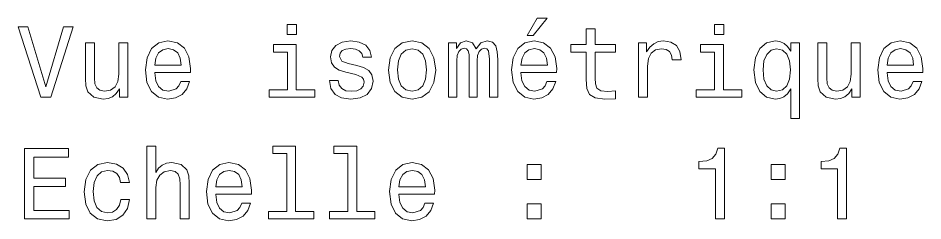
# Model space of a CAD drawing. Extents: x 413 to 941, y 150 to 687.
# Drawn here: x 826.79 to 871.8, y 563.78 to 573.85 of the extents above; entities that cross this region are included whole.
import ezdxf

# ---------------------------------------------------------------- set-up
doc = ezdxf.new("R2010")
doc.units = 0

msp = doc.modelspace()

# ---------------------------------------------------------------- linework, layer by layer
at = {"color": 7, "lineweight": 13}
for points in [[(840.647, 573.539), (840.178, 573.539), (840.178, 573.035), (840.647, 573.035)], [(852.115, 572.995), (852.413, 572.995), (853.114, 573.852), (852.619, 573.852)], [(861.899, 573.539), (861.43, 573.539), (861.43, 573.035), (861.899, 573.035)], [(829.052, 573.423), (828.175, 570.443), (827.272, 573.423), (826.793, 573.423), (827.923, 569.918), (828.427, 569.918), (829.532, 573.423)], [(855.05, 572.157), (855.05, 570.801), (855.081, 570.362), (855.222, 570.059), (855.504, 569.883), (855.983, 569.822), (856.508, 569.848), (856.508, 570.231), (856.125, 570.201), (855.776, 570.241), (855.59, 570.367), (855.509, 570.579), (855.494, 570.876), (855.494, 572.157), (856.508, 572.157), (856.508, 572.536), (855.494, 572.536), (855.494, 573.327), (855.05, 573.327), (855.05, 572.536), (854.284, 572.536), (854.284, 572.157)], [(832.255, 572.626), (831.811, 572.626), (831.811, 571.063), (831.761, 570.7), (831.614, 570.438), (831.387, 570.276), (831.09, 570.226), (830.853, 570.266), (830.702, 570.387), (830.616, 570.594), (830.596, 570.887), (830.596, 572.626), (830.152, 572.626), (830.152, 570.846), (830.167, 570.488), (830.263, 570.191), (830.555, 569.918), (831.024, 569.822), (831.276, 569.858), (831.493, 569.948), (831.68, 570.105), (831.831, 570.332), (831.831, 569.918), (832.255, 569.918)], [(833.591, 571.144), (835.367, 571.144), (835.372, 571.35), (835.291, 571.93), (835.069, 572.364), (834.716, 572.626), (834.247, 572.722), (833.788, 572.621), (833.435, 572.339), (833.208, 571.88), (833.127, 571.275), (833.203, 570.655), (833.43, 570.201), (833.778, 569.918), (834.232, 569.822), (834.625, 569.888), (834.948, 570.059), (835.185, 570.332), (835.321, 570.695), (834.882, 570.695), (834.792, 570.493), (834.661, 570.342), (834.287, 570.221), (834, 570.276), (833.783, 570.453), (833.642, 570.74), (833.591, 571.129)], [(843.637, 571.497), (843.209, 571.598), (842.891, 571.714), (842.785, 571.951), (842.815, 572.117), (842.921, 572.238), (843.093, 572.314), (843.34, 572.344), (843.577, 572.314), (843.764, 572.223), (843.885, 572.087), (843.935, 571.905), (844.369, 571.905), (844.369, 571.915), (844.293, 572.243), (844.086, 572.5), (843.764, 572.662), (843.34, 572.722), (842.911, 572.662), (842.599, 572.495), (842.402, 572.248), (842.341, 571.935), (842.387, 571.633), (842.528, 571.421), (842.76, 571.27), (843.098, 571.164), (843.592, 571.043), (843.895, 570.917), (843.975, 570.816), (844.006, 570.665), (843.96, 570.478), (843.839, 570.337), (843.643, 570.246), (843.38, 570.216), (843.103, 570.246), (842.901, 570.352), (842.765, 570.523), (842.71, 570.76), (842.281, 570.76), (842.351, 570.357), (842.558, 570.064), (842.886, 569.888), (843.34, 569.822), (843.814, 569.888), (844.162, 570.064), (844.374, 570.347), (844.449, 570.715), (844.394, 571.033), (844.238, 571.25), (843.98, 571.391)], [(845.216, 571.27), (845.297, 570.655), (845.529, 570.201), (845.897, 569.918), (846.391, 569.822), (846.88, 569.918), (847.248, 570.196), (847.48, 570.649), (847.566, 571.27), (847.48, 571.885), (847.248, 572.344), (846.88, 572.621), (846.391, 572.722), (845.897, 572.621), (845.529, 572.339), (845.297, 571.885)], [(848.207, 569.918), (848.615, 569.918), (848.615, 571.729), (848.64, 572.001), (848.716, 572.198), (848.832, 572.314), (848.983, 572.359), (849.104, 572.319), (849.185, 572.218), (849.225, 572.046), (849.24, 571.82), (849.24, 569.918), (849.624, 569.918), (849.624, 571.729), (849.649, 571.996), (849.725, 572.193), (849.846, 572.314), (849.997, 572.359), (850.118, 572.319), (850.199, 572.218), (850.249, 571.82), (850.249, 569.918), (850.658, 569.918), (850.658, 571.789), (850.632, 572.178), (850.552, 572.475), (850.39, 572.657), (850.128, 572.722), (849.82, 572.621), (849.583, 572.329), (849.397, 572.616), (849.084, 572.722), (848.797, 572.621), (848.6, 572.339), (848.6, 572.626), (848.207, 572.626)], [(851.807, 571.144), (853.583, 571.144), (853.588, 571.35), (853.507, 571.93), (853.285, 572.364), (852.932, 572.626), (852.463, 572.722), (852.004, 572.621), (851.651, 572.339), (851.424, 571.88), (851.344, 571.275), (851.419, 570.655), (851.646, 570.201), (851.994, 569.918), (852.448, 569.822), (852.841, 569.888), (853.164, 570.059), (853.401, 570.332), (853.537, 570.695), (853.099, 570.695), (853.008, 570.493), (852.877, 570.342), (852.503, 570.221), (852.216, 570.276), (851.999, 570.453), (851.858, 570.74), (851.807, 571.129)], [(857.658, 569.918), (858.101, 569.918), (858.101, 571.466), (858.147, 571.84), (858.283, 572.107), (858.505, 572.268), (858.802, 572.324), (859.024, 572.289), (859.191, 572.188), (859.292, 572.016), (859.327, 571.784), (859.776, 571.784), (859.715, 572.193), (859.549, 572.485), (859.271, 572.662), (858.893, 572.722), (858.636, 572.682), (858.414, 572.581), (858.217, 572.41), (858.061, 572.178), (858.061, 572.626), (857.658, 572.626)], [(865.228, 572.208), (865.071, 572.435), (864.895, 572.596), (864.688, 572.687), (864.451, 572.722), (864.022, 572.621), (863.689, 572.339), (863.472, 571.885), (863.397, 571.275), (863.472, 570.66), (863.689, 570.206), (864.022, 569.918), (864.451, 569.822), (864.688, 569.853), (864.89, 569.938), (865.066, 570.095), (865.228, 570.332), (865.228, 568.869), (865.671, 568.869), (865.671, 572.626), (865.228, 572.626)], [(868.687, 572.626), (868.243, 572.626), (868.243, 571.063), (868.193, 570.7), (868.047, 570.438), (867.82, 570.276), (867.522, 570.226), (867.285, 570.266), (867.134, 570.387), (867.048, 570.594), (867.028, 570.887), (867.028, 572.626), (866.584, 572.626), (866.584, 570.846), (866.599, 570.488), (866.695, 570.191), (866.988, 569.918), (867.457, 569.822), (867.709, 569.858), (867.926, 569.948), (868.112, 570.105), (868.264, 570.332), (868.264, 569.918), (868.687, 569.918)], [(870.024, 571.144), (871.799, 571.144), (871.804, 571.35), (871.723, 571.93), (871.501, 572.364), (871.148, 572.626), (870.679, 572.722), (870.22, 572.621), (869.867, 572.339), (869.64, 571.88), (869.56, 571.275), (869.635, 570.655), (869.862, 570.201), (870.21, 569.918), (870.664, 569.822), (871.057, 569.888), (871.38, 570.059), (871.617, 570.332), (871.753, 570.695), (871.315, 570.695), (871.224, 570.493), (871.093, 570.342), (870.72, 570.221), (870.432, 570.276), (870.215, 570.453), (870.074, 570.74), (870.024, 571.129)], [(833.591, 571.517), (833.647, 571.865), (833.783, 572.122), (833.99, 572.278), (834.262, 572.334), (834.529, 572.278), (834.736, 572.122), (834.862, 571.865), (834.908, 571.517)], [(840.632, 570.291), (840.632, 572.536), (839.492, 572.536), (839.492, 572.157), (840.188, 572.157), (840.188, 570.291), (839.28, 570.291), (839.28, 569.918), (841.55, 569.918), (841.55, 570.291)], [(845.67, 571.275), (845.715, 571.729), (845.857, 572.057), (846.083, 572.258), (846.391, 572.329), (846.694, 572.258), (846.921, 572.062), (847.062, 571.729), (847.112, 571.275), (847.062, 570.816), (846.921, 570.483), (846.694, 570.281), (846.391, 570.216), (846.083, 570.281), (845.857, 570.483), (845.715, 570.816)], [(851.807, 571.517), (851.863, 571.865), (851.999, 572.122), (852.206, 572.278), (852.478, 572.334), (852.746, 572.278), (852.952, 572.122), (853.078, 571.865), (853.124, 571.517)], [(861.884, 570.291), (861.884, 572.536), (860.744, 572.536), (860.744, 572.157), (861.44, 572.157), (861.44, 570.291), (860.532, 570.291), (860.532, 569.918), (862.802, 569.918), (862.802, 570.291)], [(863.851, 571.275), (863.896, 571.724), (864.037, 572.052), (864.249, 572.253), (864.526, 572.324), (864.819, 572.253), (865.041, 572.057), (865.172, 571.729), (865.222, 571.275), (865.172, 570.816), (865.041, 570.488), (864.819, 570.286), (864.526, 570.221), (864.249, 570.286), (864.037, 570.488), (863.896, 570.821)], [(870.024, 571.517), (870.079, 571.865), (870.215, 572.122), (870.422, 572.278), (870.694, 572.334), (870.962, 572.278), (871.168, 572.122), (871.295, 571.865), (871.34, 571.517)], [(827.116, 563.871), (829.335, 563.871), (829.335, 564.295), (827.58, 564.295), (827.58, 565.48), (829.143, 565.48), (829.143, 565.899), (827.58, 565.899), (827.58, 566.948), (829.295, 566.948), (829.295, 567.371), (827.116, 567.371)], [(833.203, 563.871), (833.647, 563.871), (833.647, 565.435), (833.692, 565.793), (833.839, 566.055), (834.065, 566.216), (834.368, 566.277), (834.61, 566.227), (834.761, 566.09), (834.837, 565.863), (834.862, 565.561), (834.862, 563.871), (835.306, 563.871), (835.306, 565.652), (835.286, 566.01), (835.195, 566.307), (834.898, 566.58), (834.434, 566.675), (834.181, 566.64), (833.965, 566.544), (833.783, 566.393), (833.647, 566.186), (833.647, 567.492), (833.203, 567.492)], [(840.158, 567.119), (840.158, 564.245), (839.245, 564.245), (839.245, 563.871), (841.509, 563.871), (841.509, 564.245), (840.601, 564.245), (840.601, 567.492), (839.462, 567.492), (839.462, 567.119)], [(843.194, 567.119), (843.194, 564.245), (842.281, 564.245), (842.281, 563.871), (844.545, 563.871), (844.545, 564.245), (843.637, 564.245), (843.637, 567.492), (842.498, 567.492), (842.498, 567.119)], [(861.48, 563.871), (861.939, 563.871), (861.939, 567.397), (861.596, 567.397), (861.506, 567.089), (861.324, 566.882), (861.047, 566.761), (860.663, 566.721), (860.663, 566.363), (861.48, 566.363)], [(867.552, 563.871), (868.011, 563.871), (868.011, 567.397), (867.668, 567.397), (867.578, 567.089), (867.396, 566.882), (867.119, 566.761), (866.735, 566.721), (866.735, 566.363), (867.552, 566.363)], [(831.892, 565.682), (832.331, 565.682), (832.24, 566.085), (832.023, 566.403), (831.685, 566.6), (831.246, 566.675), (830.762, 566.575), (830.394, 566.292), (830.162, 565.833), (830.081, 565.218), (830.157, 564.608), (830.384, 564.154), (830.742, 563.871), (831.231, 563.776), (831.665, 563.851), (832.003, 564.063), (832.235, 564.396), (832.336, 564.84), (831.912, 564.84), (831.836, 564.557), (831.695, 564.345), (831.493, 564.214), (831.246, 564.174), (830.939, 564.24), (830.717, 564.441), (830.581, 564.769), (830.535, 565.233), (830.581, 565.687), (830.722, 566.015), (830.949, 566.216), (831.246, 566.287), (831.508, 566.242), (831.705, 566.126), (831.836, 565.934)], [(836.627, 565.097), (838.403, 565.097), (838.408, 565.304), (838.327, 565.884), (838.105, 566.317), (837.752, 566.58), (837.283, 566.675), (836.824, 566.575), (836.471, 566.292), (836.244, 565.833), (836.163, 565.228), (836.239, 564.608), (836.466, 564.154), (836.814, 563.871), (837.268, 563.776), (837.661, 563.841), (837.984, 564.013), (838.221, 564.285), (838.357, 564.648), (837.918, 564.648), (837.828, 564.446), (837.697, 564.295), (837.323, 564.174), (837.036, 564.229), (836.819, 564.406), (836.678, 564.693), (836.627, 565.082)], [(836.627, 565.47), (836.683, 565.818), (836.819, 566.075), (837.026, 566.232), (837.298, 566.287), (837.565, 566.232), (837.772, 566.075), (837.898, 565.818), (837.944, 565.47)], [(845.735, 565.097), (847.511, 565.097), (847.516, 565.304), (847.435, 565.884), (847.213, 566.317), (846.86, 566.58), (846.391, 566.675), (845.932, 566.575), (845.579, 566.292), (845.352, 565.833), (845.271, 565.228), (845.347, 564.608), (845.574, 564.154), (845.922, 563.871), (846.376, 563.776), (846.769, 563.841), (847.092, 564.013), (847.329, 564.285), (847.465, 564.648), (847.026, 564.648), (846.936, 564.446), (846.805, 564.295), (846.431, 564.174), (846.144, 564.229), (845.927, 564.406), (845.786, 564.693), (845.735, 565.082)], [(845.735, 565.47), (845.791, 565.818), (845.927, 566.075), (846.134, 566.232), (846.406, 566.287), (846.673, 566.232), (846.88, 566.075), (847.006, 565.818), (847.052, 565.47)], [(852.115, 565.828), (852.811, 565.828), (852.811, 566.58), (852.115, 566.58)], [(864.259, 565.828), (864.955, 565.828), (864.955, 566.58), (864.259, 566.58)], [(852.115, 563.871), (852.811, 563.871), (852.811, 564.623), (852.115, 564.623)], [(864.259, 563.871), (864.955, 563.871), (864.955, 564.623), (864.259, 564.623)]]:
    msp.add_lwpolyline(points, close=True, dxfattribs=at)

doc.saveas('drawing.dxf')
